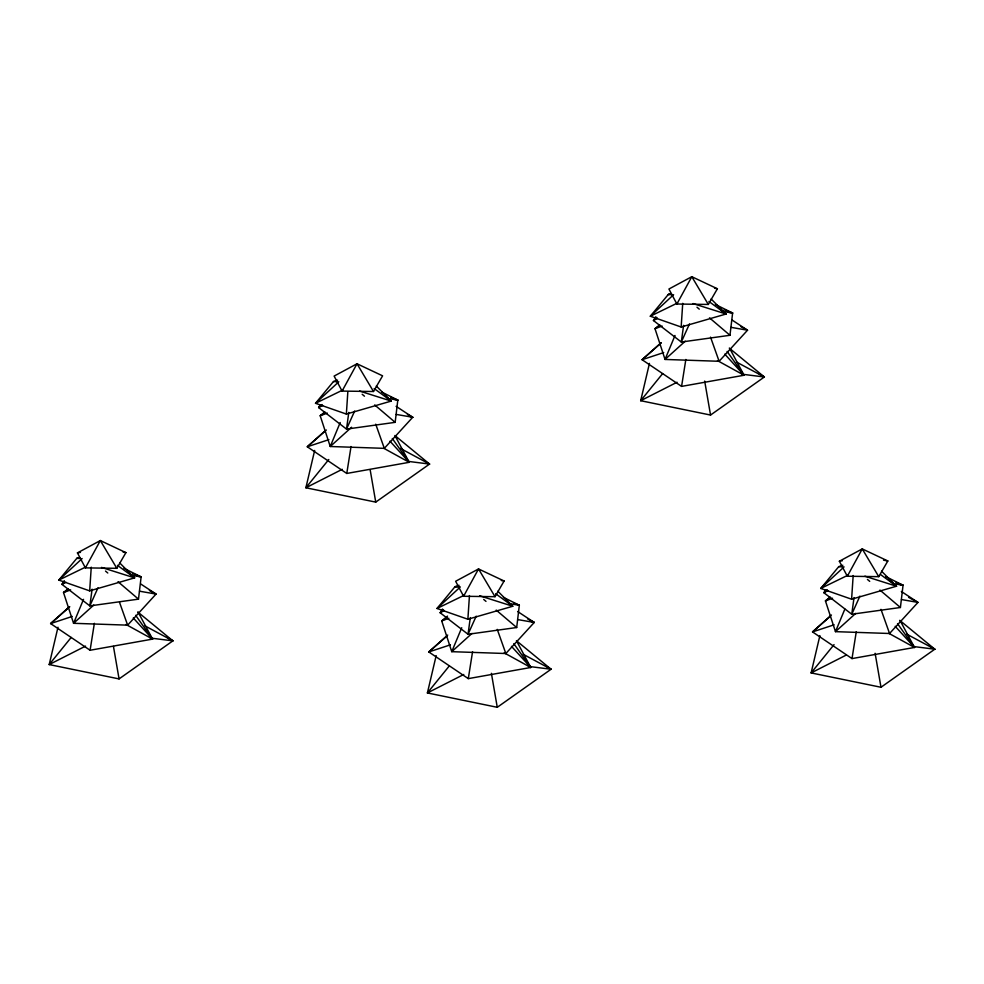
<?xml version="1.0" encoding="UTF-8"?>
<svg xmlns="http://www.w3.org/2000/svg" width="984" height="984" viewBox="0 0 984 984"><rect width="100%" height="100%" fill="white"/><g stroke="black" fill="none" stroke-linecap="round" stroke-linejoin="round"><path stroke-width="1.48" d="M79.52 557.399L76.789 558.346L58.843 580.093L89.679 590.867L91.254 567.178M337.561 380.132L333.478 381.546L315.52 403.292L346.356 414.067L347.832 391.866M459.085 585.308L454.989 586.722L437.044 608.469L467.88 619.243L469.454 595.566M671.002 293.539L668.271 294.487L650.326 316.233L681.162 327.008L682.736 303.33M842.808 565.271L838.712 566.686L820.767 588.432L851.603 599.207L853.177 575.529M64.304 580.658L61.967 584.385L89.839 605.898L138.486 599.145L141.13 576.882L123.91 568.309M320.206 405.101L318.644 407.585L346.516 429.098L395.162 422.345L397.807 400.082L381.915 392.173M442.505 609.034L440.168 612.761L468.04 634.274L516.686 627.521L519.331 605.258L503.427 597.349M655.787 316.799L653.45 320.526L681.322 342.038L729.968 335.286L732.613 313.023L715.393 304.45M825.453 590.252L823.891 592.725L851.763 614.237L900.409 607.497L903.054 585.222L885.834 576.661M92.115 589.195L89.839 605.898L97.994 587.792M348.791 412.407L346.516 429.098L354.671 410.992M470.315 617.583L468.04 634.274L476.194 616.168M683.597 325.335L681.322 342.038L689.464 323.933M854.038 597.546L851.763 614.237L859.905 596.132M138.227 612.306L152.569 639.108L90.097 650.252L94.366 623.327M394.904 435.506L409.246 462.308L346.774 473.452L351.042 446.527M516.428 640.682L530.77 667.484L468.298 678.628L472.566 651.703M729.71 348.447L744.052 375.248L681.58 386.392L685.848 359.467M900.151 620.646L914.493 647.447L852.009 658.591L856.289 631.666M57.982 627.238L49.2 664.569L119.064 678.911L172.877 640.855L137.797 611.986M314.659 450.451L305.876 487.769L375.74 502.111L429.553 464.067L395.642 436.146M436.17 655.627L427.4 692.945L497.264 707.299L551.077 669.243L517.166 641.322M649.452 363.379L640.682 400.709L710.546 415.051L764.359 376.995L729.279 348.127M819.893 635.59L811.124 672.921L880.987 687.263L934.8 649.206L899.72 620.326M83.529 599.342L73.566 623.303L127.637 625.148L156.062 594.065L140.7 583.967M340.206 422.542L330.243 446.502L384.313 448.347L412.739 417.265L396.097 406.331M461.73 627.731L451.754 651.679L505.837 653.524L534.25 622.442L517.621 611.507M675.012 335.483L665.036 359.443L719.12 361.288L747.533 330.206L732.182 320.108M844.862 609.096L835.477 631.654L889.561 633.499L917.974 602.405L901.344 591.47M85.399 567.879L100.331 540.56L125.915 552.627L116.825 568.309L85.399 567.879L77.441 552.885L100.331 540.56L116.825 568.309M342.075 391.091L357.007 363.772L382.591 375.827L373.502 391.509L342.075 391.091L334.117 376.085L357.007 363.772L373.502 391.509M463.599 596.267L478.531 568.949L504.115 581.003L495.026 596.698L463.599 596.267L455.641 581.261L478.531 568.949L495.026 596.698M676.881 304.019L691.814 276.701L717.398 288.767L708.308 304.45L676.881 304.019L668.923 289.025L691.814 276.701L708.308 304.45M847.322 576.23L862.255 548.912L887.839 560.966L878.749 576.661L847.322 576.23L839.364 561.237L862.255 548.912L878.749 576.661M71.168 637.46L49.2 664.569L85.571 646.107M328.804 459.491L305.876 487.769L342.248 469.307M662.65 373.6L640.682 400.709L677.041 382.247M449.368 665.848L427.4 692.945L463.759 674.483M834.038 644.631L811.124 672.921L846.142 655.135M82.139 558.555L58.843 580.093L84.661 567.534M338.816 381.755L315.52 403.292L342.69 390.07M673.622 294.696L650.326 316.233L677.496 303.01M460.34 586.931L437.044 608.469L464.214 595.246M844.063 566.895L820.767 588.432L847.937 575.209M93.775 605.049L73.566 623.303L63.517 592.553L68.154 588.703M351.583 427.24L330.243 446.502L320.194 415.752L324.831 411.902M685.258 341.19L665.036 359.443L655 328.693L659.637 324.843M471.976 633.425L451.754 651.679L441.718 620.929L447.511 616.119M855.699 613.389L835.477 631.654L825.441 600.904L830.078 597.054M64.206 582.368L61.967 584.385L65.953 582.233M322.002 404.572L318.644 407.585L322.629 405.433M656.795 317.5L653.45 320.526L657.435 318.373M443.526 609.748L440.168 612.761L444.153 610.609M827.236 589.711L823.891 592.725L827.876 590.572M69.52 606.673L50.614 623.573L90.097 650.252M325.077 430.869L307.291 446.773L346.774 473.452M660.99 342.813L642.085 359.713L681.58 386.392M447.72 635.049L428.803 651.949L468.298 678.628M831.431 615.012L812.526 631.913L852.009 658.591M69.679 606.821L50.614 623.573L72.226 616.439M326.356 430.02L307.291 446.773L328.902 439.639M661.15 342.961L642.085 359.713L663.708 352.579M446.748 636.181L428.803 651.949L450.426 644.827M830.471 616.144L812.526 631.913L834.149 624.791M324.007 413.28L320.194 415.752L327.315 413.096M68.609 589.256L63.517 592.553L70.639 589.896M660.092 325.397L655 328.693L662.109 326.036M446.81 617.632L441.718 620.929L448.827 618.272M830.533 597.596L825.441 600.904L832.55 598.235M346.356 414.067L391.263 401.078L376.318 386.048M681.162 327.008L726.069 314.019L711.125 298.988M89.679 590.867L134.587 577.879L119.642 562.848M467.88 619.243L512.787 606.255L497.842 591.224M851.603 599.207L896.51 586.218L881.566 571.2M77.441 552.885L80.467 552.368M839.364 561.237L842.39 560.708M671.297 294.228L668.271 294.487L672.281 294.647M79.815 558.088L76.789 558.346L80.799 558.506M458.015 586.464L454.989 586.722L458.999 586.882M333.478 381.546L337.475 381.706M838.712 566.686L842.722 566.846M741.776 374.166L764.359 376.995L759.131 373.858M408.483 461.422L429.553 464.067L426.945 462.492M913.73 646.562L934.8 649.206L930.876 646.845M528.494 666.402L551.077 669.243L547.153 666.881M150.294 638.026L172.877 640.855L167.649 637.718M722.219 311.325L732.613 313.023L724.199 309.8M388.901 398.631L397.807 400.082L390.808 397.401M892.66 583.524L903.054 585.222L896.043 582.54M510.425 603.807L519.331 605.258L513.722 603.106M130.737 575.185L141.13 576.882L132.729 573.66M731.014 327.34L747.533 330.206L740.866 326.614M396.208 414.412L412.739 417.265L407.401 414.387M901.455 599.551L917.974 602.405L908.638 597.374M517.732 619.588L534.25 622.442L527.584 618.85M139.531 591.199L156.062 594.065L149.383 590.474M714.556 288.238L717.398 288.767M883.571 560.191L887.839 560.966M501.274 580.486L504.115 581.003M123.074 552.098L125.915 552.627M728.123 312.088L732.613 313.023M394.818 399.467L397.807 400.082M900.053 584.607L903.054 585.222M136.641 575.947L141.13 576.882M409.799 416.367L412.739 417.265M531.323 621.544L534.25 622.442M692.994 303.552L726.069 314.019L719.267 308.213M359.627 391.066L391.263 401.078L386.737 397.204M864.875 576.206L896.51 586.218L888.577 579.441M479.712 595.787L512.787 606.255L495.641 593.721M101.512 567.411L134.587 577.879L128.929 573.032M736.499 362.05L764.359 376.995M906.941 634.262L934.8 649.206M400.377 448.409L429.553 464.067M523.217 654.298L551.077 669.243M145.029 625.91L172.877 640.855M717.459 360.611L744.052 375.248L727.114 351.448M889.229 633.548L914.493 647.447L897.556 623.659M383.994 448.397L409.246 462.308L392.308 438.507M504.177 652.847L530.77 667.484L513.832 643.684M125.989 624.471L152.569 639.108L135.632 615.308M708.923 301.485L726.069 314.019M880.594 574.582L896.51 586.218M374.129 388.545L391.263 401.078M117.453 565.345L134.587 577.879M696.992 307.217L699.267 309.148M709.501 317.857L729.968 335.286M867.433 579.416L869.708 581.359M879.942 590.068L900.409 607.497M362.186 394.276L364.461 396.208M374.695 404.928L395.162 422.345M483.71 599.453L485.985 601.384M496.219 610.105L516.686 627.521M105.509 571.077L107.785 573.008M118.019 581.716L138.486 599.145M724.765 354.117L744.052 375.248M895.206 626.316L914.493 647.447M389.959 441.176L409.246 462.308M511.483 646.353L530.77 667.484M133.283 617.977L152.569 639.108M880.975 609.342L889.561 633.499M710.534 337.131L719.12 361.288M497.252 629.379L505.837 653.524M375.728 424.202L384.313 448.347M119.556 602.417L127.637 625.148M875.12 653.278L880.987 687.263M704.679 381.079L710.546 415.051M491.397 673.314L497.264 707.299M370.132 469.614L375.74 502.111M113.455 646.414L119.064 678.911"/></g></svg>
